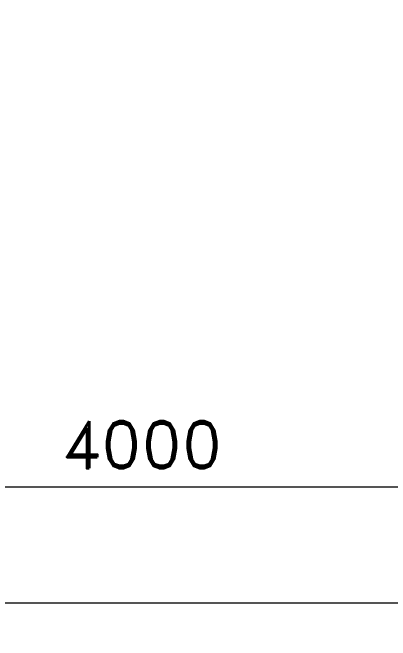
# Model space of a CAD drawing. Header units: inches. Extents: x 452443 to 881249, y 975131 to 1198310.
# Drawn here: x 561866 to 563876, y 1072155 to 1075496 of the extents above; entities that cross this region are included whole.
import ezdxf

# ---------------------------------------------------------------- set-up
doc = ezdxf.new("R2010")
doc.units = ezdxf.units.IN
doc.header["$LTSCALE"] = 3.5
doc.header["$MEASUREMENT"] = 0
doc.layers.add('thuocdo', color=3, linetype='Continuous')
doc.styles.add('romand', font='romand.shx')
doc.dimstyles.new('TL100', dxfattribs={"dimscale": 100, "dimtxt": 2.5, "dimasz": 2, "dimexe": 2, "dimexo": 1, "dimgap": 1, "dimtad": 1, "dimdec": 0, "dimzin": 0, "dimdsep": 46, "dimtxsty": 'romand', "dimblk": 'ARCHTICK', "dimcen": 2, "dimdle": 2, "dimclrd": 256, "dimclre": 256, "dimclrt": 7, "dimadec": 0, "dimazin": 0, "dimtfac": 0.004, "dimtdec": 0, "dimtmove": 2, "dimatfit": 3, "dimfxl": 1, "dimtolj": 1, "dimtzin": 0, "dimlwd": 20, "dimlwe": 20, "dimarcsym": 1})

# ---------------------------------------------------------------- blocks, each defined once
blk = doc.blocks.new('_ArchTick')
at = {"color": 0, "linetype": 'ByBlock', "const_width": 0.15}
blk.add_lwpolyline([(-0.5, -0.5), (0.5, 0.5)], dxfattribs=at)
blk = doc.blocks.new('*D1821')
at = {"layer": 'DEFPOINTS', "color": 0}
for p in [(564552.3, 1073583.9), (560552.3, 1073241.9), (564552.3, 1072971.2)]:
    blk.add_point(p, dxfattribs=at)
at = {"layer": 'thuocdo', "lineweight": 20}
for p, q in [((564552.3, 1073483.9), (564552.3, 1072771.2)), ((560552.3, 1073141.9), (560552.3, 1072771.2)), ((560352.3, 1072971.2), (564752.3, 1072971.2))]:
    blk.add_line(p, q, dxfattribs=at)
at = {"layer": 'thuocdo', "lineweight": 20, "xscale": 200, "yscale": 200, "zscale": 200, "rotation": 180}
blk.add_blockref('_ArchTick', (560552.3, 1072971.2), dxfattribs=at)
at = {"layer": 'thuocdo', "lineweight": 20, "xscale": 200, "yscale": 200, "zscale": 200}
blk.add_blockref('_ArchTick', (564552.3, 1072971.2), dxfattribs=at)
at = {"layer": 'thuocdo', "color": 7, "insert": (562552.3, 1073196.2), "char_height": 250, "attachment_point": 5, "style": 'romand'}
blk.add_mtext('\\A1;4000', dxfattribs=at)
blk = doc.blocks.new('*D1836')
at = {"layer": 'DEFPOINTS', "color": 0}
for p in [(560552.3, 1075754.9), (589052.3, 1075754.9), (589052.3, 1072354.5)]:
    blk.add_point(p, dxfattribs=at)
at = {"layer": 'thuocdo', "lineweight": 20}
for p, q in [((560552.3, 1075654.9), (560552.3, 1072154.5)), ((589052.3, 1075654.9), (589052.3, 1072154.5)), ((560352.3, 1072354.5), (589252.3, 1072354.5))]:
    blk.add_line(p, q, dxfattribs=at)
at = {"layer": 'thuocdo', "lineweight": 20, "xscale": 200, "yscale": 200, "zscale": 200, "rotation": 180}
blk.add_blockref('_ArchTick', (560552.3, 1072354.5), dxfattribs=at)
at = {"layer": 'thuocdo', "lineweight": 20, "xscale": 200, "yscale": 200, "zscale": 200}
blk.add_blockref('_ArchTick', (589052.3, 1072354.5), dxfattribs=at)
at = {"layer": 'thuocdo', "color": 7, "insert": (574802.3, 1072579.5), "char_height": 250, "attachment_point": 5, "style": 'romand'}
blk.add_mtext('\\A1;28500', dxfattribs=at)

msp = doc.modelspace()

# ---------------------------------------------------------------- dimensions: what is measured, and where the dimension line sits
at = {"layer": 'thuocdo'}
for base, p1, p2, picture, middle in [((589052.3, 1072354.5), (560552.3, 1075754.9), (589052.3, 1075754.9), '*D1836', (574802.3, 1072579.5)), ((564552.3, 1072971.2), (560552.3, 1073241.9), (564552.3, 1073583.9), '*D1821', (562552.3, 1073196.2))]:
    dim = msp.add_linear_dim(base=base, p1=p1, p2=p2, dimstyle='TL100', override={"dimarcsym": 1}, dxfattribs=at)
    dim.commit()
    dim.dimension.update_dxf_attribs({"geometry": picture, "text_midpoint": middle})

doc.saveas('drawing.dxf')
